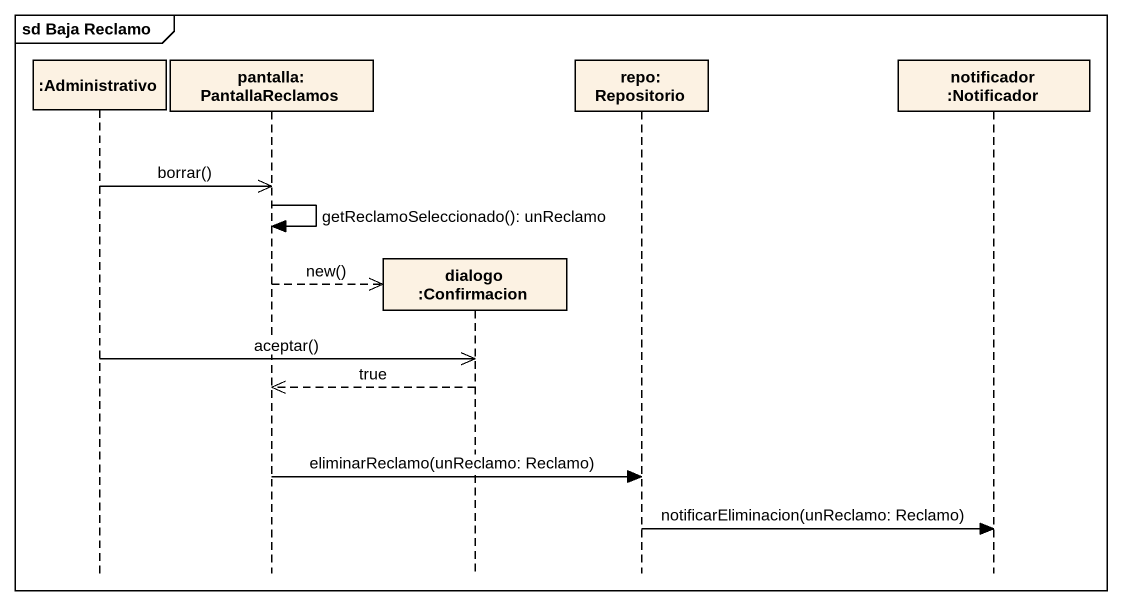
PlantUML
@startuml
mainframe sd Baja Reclamo
hide footbox
participant ":Administrativo" as Administrativo
participant "pantalla: PantallaReclamos" as pantalla_PantallaReclamos
participant "dialogo :Confirmacion" as dialogo_Confirmacion
participant "repo: Repositorio" as repo_Repositorio
participant "notificador :Notificador" as notificador_Notificador

Administrativo ->> pantalla_PantallaReclamos : borrar()
pantalla_PantallaReclamos -> pantalla_PantallaReclamos : getReclamoSeleccionado(): unReclamo
pantalla_PantallaReclamos -->> dialogo_Confirmacion ** : new()
Administrativo ->> dialogo_Confirmacion : aceptar()
dialogo_Confirmacion -->> pantalla_PantallaReclamos : true
pantalla_PantallaReclamos -> repo_Repositorio : eliminarReclamo(unReclamo: Reclamo)
repo_Repositorio -> notificador_Notificador : notificarEliminacion(unReclamo: Reclamo)
@enduml
